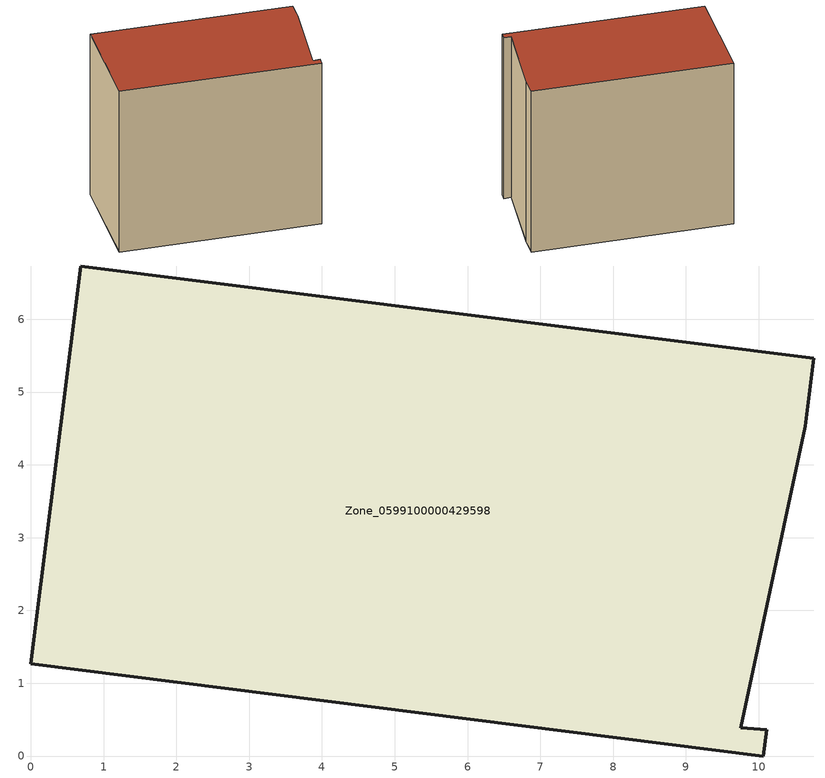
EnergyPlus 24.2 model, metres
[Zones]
Zone_0599100000429598
 floor ground (C_G): 10.64,4.53 9.76,0.39 10.11,0.36 10.07,0 0,1.27 0.69,6.73 10.76,5.46 z0
 wall outside (C_F): 9.76,0.39 10.64,4.53 10.76,5.46 0.69,6.73 0,1.27 10.07,0 10.11,0.36 9.76,0.39 z0:9.11
 roof outside (C_R): 10.11,0.36 9.76,0.39 10.64,4.53 10.76,5.46 0.69,6.73 0,1.27 10.07,0 z9.11
[BUILDING]
Pand.0599100000429598: North Axis=0; Terrain=City; Loads Convergence Tolerance Value=0.04; Temperature Convergence Tolerance Value=0.4; Solar Distribution=FullExterior; Maximum Number of Warmup Days=25; Minimum Number of Warmup Days=1
[Site:Location]
Rotterdam.The.Hague.AP_ZH_NLD Design_Conditions: Latitude=51.96; Longitude=4.45; Time Zone=1; Elevation=-4.5
[SITE:GROUNDTEMPERATURE:BUILDINGSURFACE]
18, 18, 18, 18, 18, 18, 18, 18, 18, 18, 18, 18
[MATERIAL] Thermal Absorptance=0.9; Solar Absorptance=0.7; Visible Absorptance=0.7
Name | Roughness | Thickness | Conductivity | Density | Specific Heat
G.TI.2006-2014 | MediumSmooth | 0.15 | 0.06 | 540 | 1210
F.TI.2006-2014 | Rough | 0.3 | 0.12 | 1920 | 840
R.TI.2006-2014 | MediumRough | 0.2 | 0.08 | 1500 | 1000
[CONSTRUCTION]
C_G: G.TI.2006-2014
C_F: F.TI.2006-2014
C_R: R.TI.2006-2014
[ZONE]
Zone_0599100000429598: Type=1; Multiplier=1; Ceiling Height=Autocalculate; Volume=Autocalculate; Floor Area=autocalculate; Part of Total Floor Area=Yes
[ZONEINFILTRATION:DESIGNFLOWRATE]
Infil_Zone_0599100000429598: Zone or ZoneList or Space or SpaceList=Zone_0599100000429598; Schedule=AlwaysOn; Design Flow Rate Calculation Method=Flow/Area; Flow Rate per Floor Area=0.0015; Constant Term Coefficient=1; Temperature Term Coefficient=0; Velocity Term Coefficient=0; Velocity Squared Term Coefficient=0
[HVACTEMPLATE:ZONE:IDEALLOADSAIRSYSTEM]
Zone_0599100000429598: Maximum Heating Supply Air Temperature=50; Minimum Cooling Supply Air Temperature=13; Maximum Heating Supply Air Humidity Ratio=0.0156; Minimum Cooling Supply Air Humidity Ratio=0.0077; Heating Limit=NoLimit; Cooling Limit=NoLimit; Dehumidification Control Type=ConstantSensibleHeatRatio; Cooling Sensible Heat Ratio=0.7; Dehumidification Setpoint=60; Humidification Control Type=None; Humidification Setpoint=30; Outdoor Air Method=None; Outdoor Air Flow Rate per Person=0.00944; Outdoor Air Flow Rate per Zone Floor Area=0; Outdoor Air Flow Rate per Zone=0; Demand Controlled Ventilation Type=None; Outdoor Air Economizer Type=NoEconomizer; Heat Recovery Type=None; Sensible Heat Recovery Effectiveness=0.7; Latent Heat Recovery Effectiveness=0.65
[ZONECONTROL:THERMOSTAT]
ThermostatControl_Zone_0599100000429598: Zone or ZoneList=Zone_0599100000429598; Control Type Schedule=DualSetpointControlType; Control 1=Thermostat_Zone_0599100000429598; Temperature Difference Between Cutout And Setpoint=0
[THERMOSTATSETPOINT:DUALSETPOINT]
Thermostat_Zone_0599100000429598: Heating Setpoint Temperature Schedule=HeatingSetpoint_Zone_0599100000429598; Cooling Setpoint Temperature Schedule=CoolingSetpoint_Zone_0599100000429598
[SCHEDULE:COMPACT]
HeatingSetpoint_Zone_0599100000429598: Through: 12/31, For: AllDays, Until: 24:00, 21
CoolingSetpoint_Zone_0599100000429598: Through: 12/31, For: AllDays, Until: 24:00, 24
DualSetpointControlType: Through: 12/31, For: AllDays, Until: 24:00, 4
AlwaysOn: Through: 12/31, For: AllDays, Until: 24:00, 1
